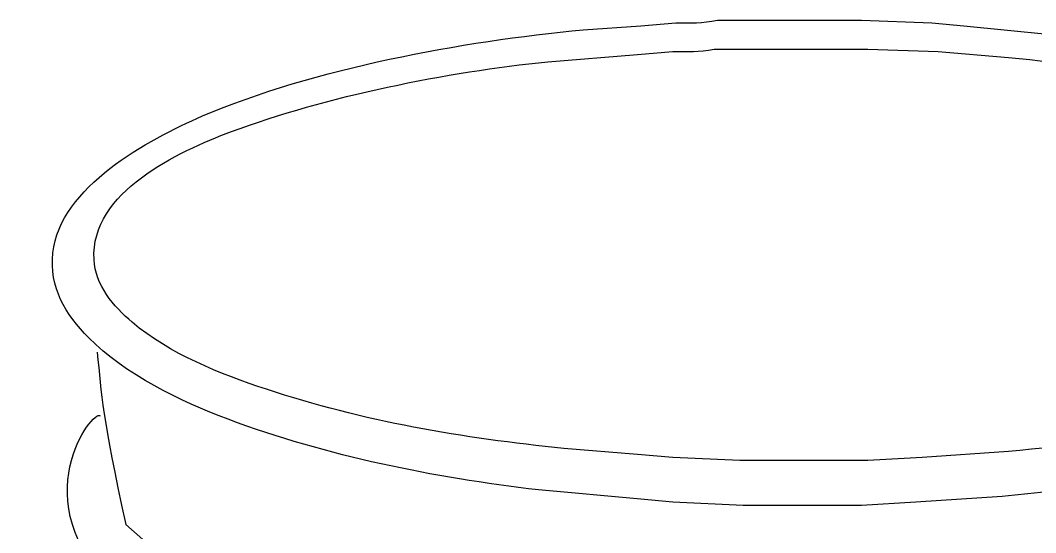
# Model space of a CAD drawing. Header units: inches. Extents: x -441 to 7, y -96 to 2.
# Drawn here: x 6.6263 to 6.7468, y 1.7937 to 1.8545 of the extents above; entities that cross this region are included whole.
import ezdxf

# ---------------------------------------------------------------- set-up
doc = ezdxf.new("R2010")
doc.units = ezdxf.units.IN
doc.header["$MEASUREMENT"] = 0
doc.layers.add('Vector Picture Geometry', color=6, linetype='Continuous', lineweight=0)

msp = doc.modelspace()

# ---------------------------------------------------------------- linework, layer by layer
at = {"layer": 'Vector Picture Geometry', "color": 6, "lineweight": -3}
for points in [[(6.693088957403553, 1.853423764843817), (6.693088957403553, 1.853423764843817), (6.699921115316057, 1.853899801772443), (6.699921115316057, 1.853899801772443)], [(6.699921115316057, 1.853899801772443), (6.699921115316057, 1.853899801772443), (6.704097907610324, 1.854246154222174), (6.704097907610324, 1.854246154222174)], [(6.704097907610324, 1.854246154222174), (6.706006795134378, 1.854252480294315), (6.707101208777843, 1.854190801090938), (6.709033823816981, 1.854548224166916)], [(6.709033823816981, 1.854548224166916), (6.709033823816981, 1.854548224166916), (6.726115798534753, 1.854548224166916), (6.726115798534753, 1.854548224166916)], [(6.726115798534753, 1.854548224166916), (6.726115798534753, 1.854548224166916), (6.734461469207038, 1.854246154222174), (6.734461469207038, 1.854246154222174)], [(6.734461469207038, 1.854246154222174), (6.734461469207038, 1.854246154222174), (6.738261857045869, 1.853899801772443), (6.738261857045869, 1.853899801772443)], [(6.738261857045869, 1.853899801772443), (6.738261857045869, 1.853899801772443), (6.753439685630655, 1.852398941156942), (6.753439685630655, 1.852398941156942)], [(6.647923966932934, 1.843181854047205), (6.661224533609818, 1.848876900492325), (6.678682914364545, 1.852028865936681), (6.693088957403553, 1.853423764843817)], [(6.703721503154886, 1.850830075265923), (6.705624074095907, 1.850836401338064), (6.706723227548922, 1.850774722134687), (6.708657424106097, 1.851132145210665)], [(6.708657424106097, 1.851132145210665), (6.708657424106097, 1.851132145210665), (6.726874931936251, 1.851132145210665), (6.726874931936251, 1.851132145210665)], [(6.726874931936251, 1.851132145210665), (6.726874931936251, 1.851132145210665), (6.735222184126574, 1.850830075265923), (6.735222184126574, 1.850830075265923)], [(6.688918499089016, 1.849624958523023), (6.688918499089016, 1.849624958523023), (6.699544715605173, 1.850483722816192), (6.699544715605173, 1.850483722816192)], [(6.699544715605173, 1.850483722816192), (6.699544715605173, 1.850483722816192), (6.703721503154886, 1.850830075265923), (6.703721503154886, 1.850830075265923)], [(6.735222184126574, 1.850830075265923), (6.735222184126574, 1.850830075265923), (6.743574177707963, 1.850137370366461), (6.743574177707963, 1.850137370366461)], [(6.743574177707963, 1.850137370366461), (6.757066104904084, 1.848827873433231), (6.769650245492495, 1.846925307236763), (6.782667725185616, 1.842965186076369)], [(6.651340045889183, 1.84132198883769), (6.662564079385718, 1.84551617466731), (6.676971710268834, 1.848432493924406), (6.688918499089016, 1.849624958523023)], [(6.630149285734181, 1.82691594105413), (6.630989071810925, 1.834742872229319), (6.641436579952128, 1.840401545341146), (6.647923966932934, 1.843181854047205)], [(6.635036176463263, 1.826155232460668), (6.634621818738014, 1.834162458273399), (6.644994995531556, 1.838949711784738), (6.651340045889183, 1.84132198883769)], [(6.634424128983601, 1.816827437506942), (6.631626423579153, 1.819650447199955), (6.629711205238404, 1.822813483270558), (6.630149285734181, 1.82691594105413)], [(6.639570388670473, 1.818680975062797), (6.637340448240696, 1.820596194985066), (6.635191165230722, 1.823085505954148), (6.635036176463263, 1.826155232460668)], [(6.655515253502381, 1.810722777890679), (6.650073249942909, 1.812533616041099), (6.643963845772539, 1.814918543656815), (6.639570388670473, 1.818680975062797)], [(6.650962063078747, 1.807159619338662), (6.645267016633628, 1.809289924132214), (6.638724276521586, 1.812490915054146), (6.634424128983601, 1.816827437506942)], [(6.635401507129418, 1.815152609907558), (6.635950293887666, 1.809976299796499), (6.63596927210409, 1.807559741820076), (6.638817586085668, 1.794654554652017)], [(6.786466531506409, 1.811897845790908), (6.772727878007673, 1.806707306762084), (6.758098836181135, 1.804730409217957), (6.743574177707963, 1.803322853421986)], [(6.690816315986825, 1.803699257877423), (6.678874274883782, 1.804898048548182), (6.66692590612708, 1.806917647079262), (6.655515253502381, 1.810722777890679)], [(6.637674148546147, 1.786808645260404), (6.626288800210009, 1.797434861776558), (6.635017198246838, 1.808505488023668), (6.63577790842182, 1.807559741820076)], [(6.790643319056122, 1.808537119965892), (6.775563538263452, 1.802092432390521), (6.759025604168304, 1.799579398650909), (6.742815044306465, 1.798004209850785)], [(6.687776643067529, 1.798775989070494), (6.675271576799366, 1.800264200704748), (6.662787071847179, 1.802742434721512), (6.650962063078747, 1.807159619338662)], [(6.699544715605173, 1.802970174900113), (6.699544715605173, 1.802970174900113), (6.690816315986825, 1.803699257877423), (6.690816315986825, 1.803699257877423)], [(6.703721503154886, 1.802623825613418), (6.703721503154886, 1.802623825613418), (6.699544715605173, 1.802970174900113), (6.699544715605173, 1.802970174900113)], [(6.743574177707963, 1.803322853421986), (6.743574177707963, 1.803322853421986), (6.733325936094657, 1.802623825613418), (6.733325936094657, 1.802623825613418)], [(6.711690774116287, 1.802247419576462), (6.711690774116287, 1.802247419576462), (6.703721503154886, 1.802623825613418), (6.703721503154886, 1.802623825613418)], [(6.726874931936251, 1.802247419576462), (6.726874931936251, 1.802247419576462), (6.711690774116287, 1.802247419576462), (6.711690774116287, 1.802247419576462)], [(6.733325936094657, 1.802623825613418), (6.733325936094657, 1.802623825613418), (6.726874931936251, 1.802247419576462), (6.726874931936251, 1.802247419576462)], [(6.699921115316057, 1.79765786056409), (6.699921115316057, 1.79765786056409), (6.687776643067529, 1.798775989070494), (6.687776643067529, 1.798775989070494)], [(6.802028664229221, 1.796935105240439), (6.801076593535004, 1.790670709139574), (6.748318731813868, 1.764099626209993), (6.664436596739517, 1.782125767194841)], [(6.703721503154886, 1.797311504951324), (6.703721503154886, 1.797311504951324), (6.699921115316057, 1.79765786056409), (6.699921115316057, 1.79765786056409)], [(6.712073503062348, 1.796935105240439), (6.712073503062348, 1.796935105240439), (6.703721503154886, 1.797311504951324), (6.703721503154886, 1.797311504951324)], [(6.726115798534753, 1.796935105240439), (6.726115798534753, 1.796935105240439), (6.712073503062348, 1.796935105240439), (6.712073503062348, 1.796935105240439)], [(6.732565232245749, 1.797311504951324), (6.732565232245749, 1.797311504951324), (6.726115798534753, 1.796935105240439), (6.726115798534753, 1.796935105240439)], [(6.742815044306465, 1.798004209850785), (6.742815044306465, 1.798004209850785), (6.732565232245749, 1.797311504951324), (6.732565232245749, 1.797311504951324)], [(6.638817586085668, 1.794654554652017), (6.659124276077419, 1.775108571672209), (6.717670490644727, 1.776745441257227), (6.712641269618537, 1.775293609282338)]]:
    msp.add_open_spline(points, degree=3, dxfattribs=at)

doc.saveas('drawing.dxf')
